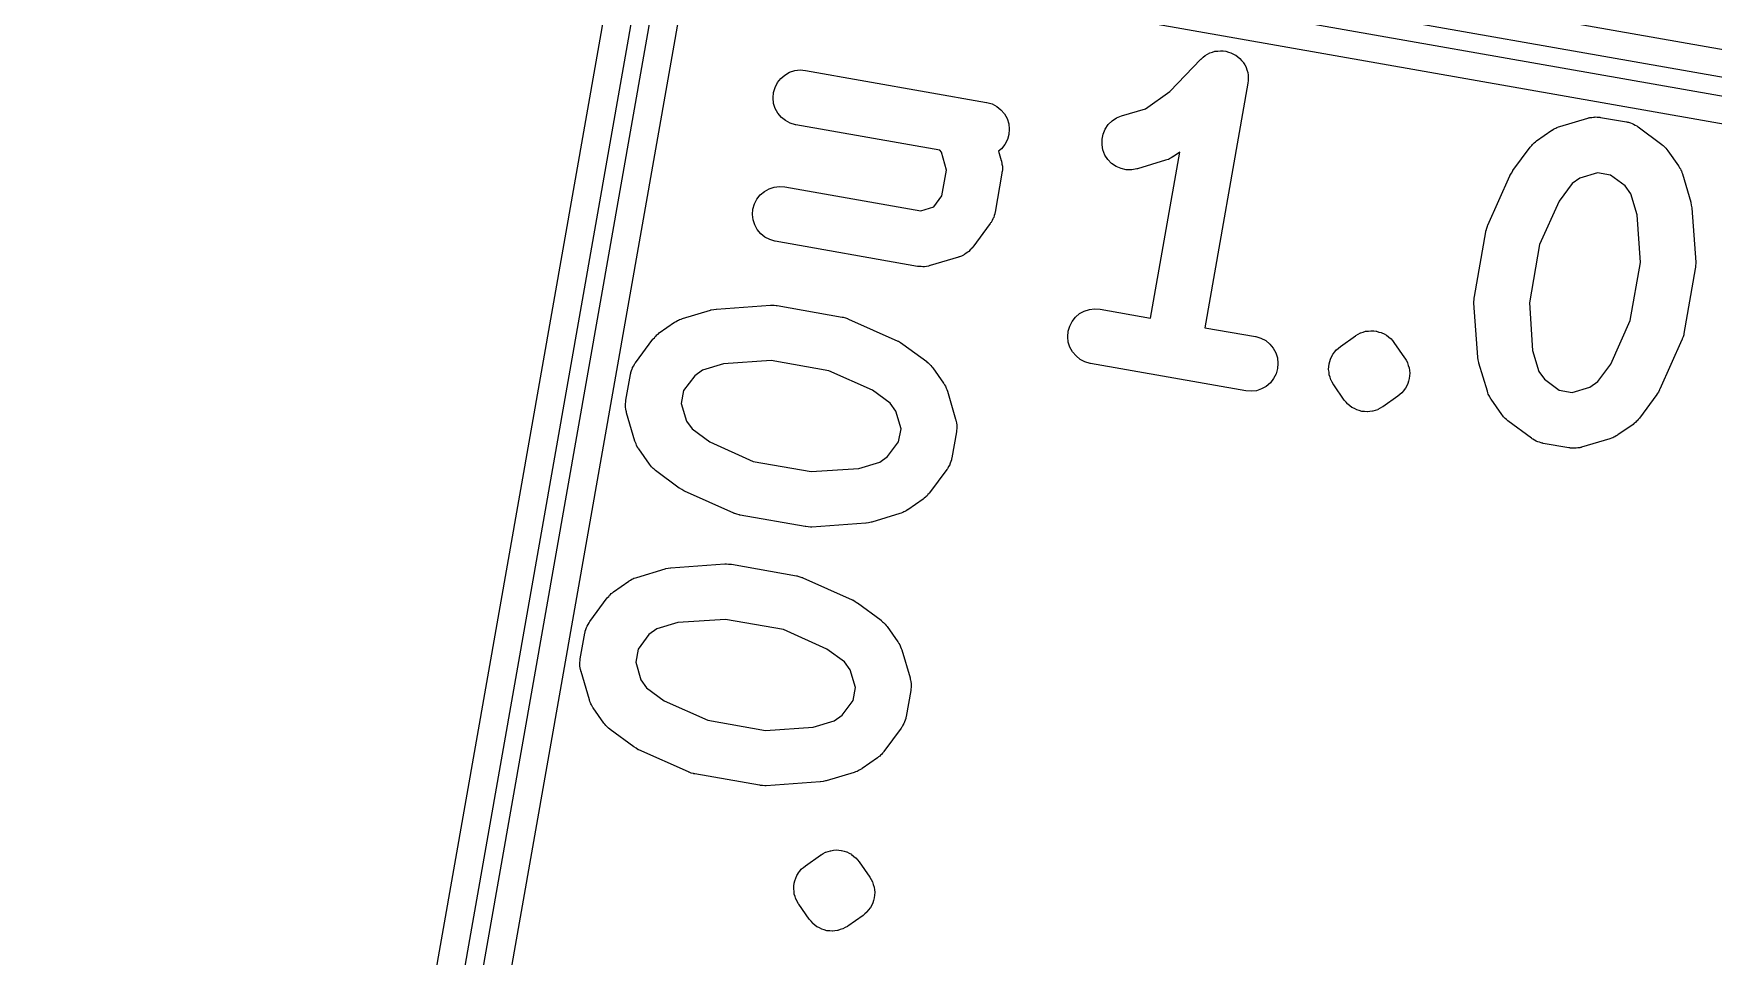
# Model space of a CAD drawing. Extents: x 61 to 358, y -137 to -43.
# Drawn here: x 151.78 to 161.06, y -120.86 to -115.76 of the extents above; entities that cross this region are included whole.
import ezdxf

# ---------------------------------------------------------------- set-up
doc = ezdxf.new("R2010")
doc.units = 0
doc.header["$MEASUREMENT"] = 0
doc.layers.add('BLACK', color=7, linetype='CONTINUOUS')

msp = doc.modelspace()

# ---------------------------------------------------------------- linework, layer by layer
at = {"layer": 'BLACK', "linetype": 'CONTINUOUS'}
for p, q in [((155.486, -114.854), (173.847, -118.092)), ((173.892, -118.254), (155.389, -114.992)), ((155.371, -115.092), (164.494, -116.7)), ((151.778, -133.544), (155.016, -115.184)), ((155.166, -115.21), (151.928, -133.571)), ((152.028, -133.588), (155.266, -115.228)), ((155.416, -115.254), (152.178, -133.615)), ((164.396, -116.838), (155.416, -115.254)), ((158.057, -116.078), (158.228, -115.9)), ((158.228, -115.9), (158.229, -115.899)), ((158.229, -115.899), (158.241, -115.889)), ((158.229, -115.899), (158.229, -115.899)), ((158.229, -115.899), (158.229, -115.899)), ((158.229, -115.899), (158.229, -115.899)), ((158.241, -115.889), (158.252, -115.88)), ((158.252, -115.879), (158.265, -115.872)), ((158.252, -115.88), (158.252, -115.879)), ((158.252, -115.88), (158.252, -115.88)), ((158.265, -115.872), (158.278, -115.865)), ((158.278, -115.865), (158.292, -115.861)), ((158.278, -115.865), (158.278, -115.865)), ((158.278, -115.865), (158.278, -115.865)), ((158.292, -115.861), (158.306, -115.856)), ((158.306, -115.856), (158.321, -115.855)), ((158.306, -115.856), (158.306, -115.856)), ((158.306, -115.856), (158.306, -115.856)), ((158.321, -115.855), (158.336, -115.853)), ((158.336, -115.853), (158.336, -115.853)), ((158.336, -115.853), (158.336, -115.853)), ((158.336, -115.853), (158.351, -115.854)), ((158.351, -115.854), (158.365, -115.855)), ((158.365, -115.855), (158.366, -115.856)), ((158.366, -115.856), (158.366, -115.856)), ((158.366, -115.856), (158.38, -115.86)), ((158.38, -115.86), (158.394, -115.864)), ((158.394, -115.864), (158.394, -115.864)), ((158.394, -115.864), (158.394, -115.864)), ((158.394, -115.864), (158.408, -115.871)), ((158.408, -115.871), (158.42, -115.877)), ((158.42, -115.877), (158.421, -115.877)), ((158.421, -115.877), (158.421, -115.877)), ((158.421, -115.877), (158.433, -115.887)), ((158.433, -115.887), (158.444, -115.896)), ((158.444, -115.896), (158.444, -115.896)), ((158.444, -115.896), (158.444, -115.896)), ((158.444, -115.896), (158.453, -115.907)), ((158.453, -115.907), (158.463, -115.918)), ((158.463, -115.918), (158.463, -115.918)), ((158.463, -115.918), (158.463, -115.919)), ((158.463, -115.919), (158.47, -115.931)), ((158.47, -115.931), (158.478, -115.944)), ((155.888, -116.029), (155.907, -116.006)), ((155.907, -116.006), (155.929, -115.987)), ((155.929, -115.987), (155.955, -115.972)), ((155.955, -115.972), (155.984, -115.963)), ((155.984, -115.963), (156.013, -115.959)), ((156.013, -115.959), (156.043, -115.962)), ((156.043, -115.962), (157.043, -116.138)), ((158.478, -115.944), (158.478, -115.944)), ((158.478, -115.944), (158.478, -115.945)), ((158.478, -115.945), (158.482, -115.958)), ((158.482, -115.958), (158.487, -115.973)), ((158.487, -115.973), (158.487, -115.973)), ((158.487, -115.973), (158.487, -115.973)), ((158.487, -115.973), (158.489, -115.988)), ((158.489, -116.017), (158.488, -116.032)), ((158.489, -115.988), (158.49, -116.002)), ((158.49, -116.002), (158.489, -116.017)), ((158.49, -116.002), (158.49, -116.002)), ((158.49, -116.002), (158.49, -116.002)), ((155.864, -116.114), (155.866, -116.084)), ((155.867, -116.144), (155.864, -116.114)), ((155.866, -116.084), (155.875, -116.056)), ((155.875, -116.056), (155.888, -116.029)), ((157.922, -116.173), (158.057, -116.078)), ((158.488, -116.032), (158.25, -117.383)), ((155.876, -116.172), (155.867, -116.144)), ((155.891, -116.198), (155.876, -116.172)), ((155.91, -116.221), (155.891, -116.198)), ((157.043, -116.138), (157.045, -116.139)), ((157.045, -116.139), (157.074, -116.147)), ((157.074, -116.147), (157.1, -116.161)), ((157.1, -116.161), (157.123, -116.179)), ((157.123, -116.179), (157.143, -116.202)), ((157.143, -116.202), (157.157, -116.228)), ((157.79, -116.212), (157.922, -116.173)), ((155.933, -116.239), (155.91, -116.221)), ((155.959, -116.253), (155.933, -116.239)), ((155.988, -116.262), (155.959, -116.253)), ((155.99, -116.262), (155.988, -116.262)), ((156.785, -116.402), (155.99, -116.262)), ((157.157, -116.228), (157.166, -116.257)), ((157.166, -116.257), (157.169, -116.286)), ((157.169, -116.286), (157.167, -116.316)), ((157.688, -116.313), (157.7, -116.286)), ((157.7, -116.286), (157.716, -116.261)), ((157.716, -116.261), (157.738, -116.24)), ((157.738, -116.24), (157.762, -116.224)), ((157.762, -116.224), (157.79, -116.212)), ((160.083, -116.351), (160.168, -116.292)), ((160.168, -116.292), (160.169, -116.291)), ((160.169, -116.291), (160.177, -116.287)), ((160.177, -116.287), (160.184, -116.282)), ((160.184, -116.282), (160.19, -116.28)), ((160.19, -116.28), (160.195, -116.277)), ((160.195, -116.277), (160.204, -116.274)), ((160.204, -116.274), (160.212, -116.271)), ((160.212, -116.271), (160.367, -116.225)), ((160.367, -116.225), (160.369, -116.224)), ((160.369, -116.224), (160.374, -116.223)), ((160.374, -116.223), (160.378, -116.222)), ((160.378, -116.222), (160.388, -116.221)), ((160.388, -116.221), (160.398, -116.219)), ((160.398, -116.219), (160.403, -116.219)), ((160.403, -116.219), (160.407, -116.218)), ((160.407, -116.218), (160.418, -116.219)), ((160.418, -116.219), (160.428, -116.219)), ((160.428, -116.219), (160.432, -116.22)), ((160.432, -116.22), (160.437, -116.221)), ((160.437, -116.221), (160.58, -116.246)), ((160.58, -116.246), (160.582, -116.246)), ((160.582, -116.246), (160.586, -116.248)), ((160.586, -116.248), (160.591, -116.248)), ((160.591, -116.248), (160.601, -116.252)), ((160.601, -116.252), (160.611, -116.255)), ((160.611, -116.255), (160.615, -116.257)), ((160.615, -116.257), (160.619, -116.258)), ((160.619, -116.258), (160.628, -116.264)), ((160.628, -116.264), (160.637, -116.268)), ((160.637, -116.268), (160.64, -116.271)), ((160.64, -116.271), (160.644, -116.274)), ((160.644, -116.274), (160.775, -116.37)), ((157.126, -116.394), (157.11, -116.408)), ((157.145, -116.371), (157.126, -116.394)), ((157.159, -116.344), (157.145, -116.371)), ((157.167, -116.316), (157.159, -116.344)), ((157.682, -116.342), (157.688, -116.313)), ((157.682, -116.372), (157.682, -116.342)), ((157.687, -116.401), (157.682, -116.372)), ((159.952, -116.515), (160.048, -116.385)), ((160.048, -116.385), (160.05, -116.383)), ((160.05, -116.383), (160.056, -116.377)), ((160.056, -116.377), (160.061, -116.37)), ((160.061, -116.37), (160.066, -116.366)), ((160.066, -116.366), (160.07, -116.362)), ((160.07, -116.362), (160.077, -116.357)), ((160.077, -116.357), (160.083, -116.351)), ((160.775, -116.37), (160.776, -116.372)), ((160.776, -116.372), (160.783, -116.377)), ((160.783, -116.377), (160.789, -116.383)), ((160.789, -116.383), (160.793, -116.388)), ((160.793, -116.388), (160.798, -116.392)), ((160.798, -116.392), (160.803, -116.399)), ((156.794, -116.414), (156.785, -116.402)), ((156.823, -116.512), (156.794, -116.414)), ((157.11, -116.408), (157.125, -116.459)), ((157.125, -116.459), (157.126, -116.461)), ((157.126, -116.461), (157.127, -116.466)), ((157.127, -116.466), (157.128, -116.47)), ((157.128, -116.47), (157.129, -116.48)), ((157.129, -116.48), (157.131, -116.491)), ((157.698, -116.429), (157.687, -116.401)), ((157.714, -116.454), (157.698, -116.429)), ((157.735, -116.475), (157.714, -116.454)), ((157.76, -116.492), (157.735, -116.475)), ((158.032, -116.458), (157.877, -116.505)), ((157.95, -117.33), (158.111, -116.413)), ((158.04, -116.455), (158.032, -116.458)), ((158.049, -116.453), (158.04, -116.455)), ((158.054, -116.45), (158.049, -116.453)), ((158.06, -116.447), (158.054, -116.45)), ((158.067, -116.442), (158.06, -116.447)), ((158.075, -116.438), (158.067, -116.442)), ((158.076, -116.437), (158.075, -116.438)), ((158.111, -116.413), (158.076, -116.437)), ((160.803, -116.399), (160.809, -116.405)), ((160.809, -116.405), (160.867, -116.489)), ((160.867, -116.489), (160.869, -116.491)), ((156.797, -116.655), (156.823, -116.512)), ((157.129, -116.529), (157.091, -116.744)), ((157.13, -116.52), (157.129, -116.525)), ((157.129, -116.525), (157.129, -116.529)), ((157.131, -116.51), (157.13, -116.52)), ((157.131, -116.491), (157.131, -116.495)), ((157.131, -116.495), (157.131, -116.499)), ((157.131, -116.499), (157.131, -116.51)), ((157.787, -116.504), (157.76, -116.492)), ((157.816, -116.51), (157.787, -116.504)), ((157.846, -116.51), (157.816, -116.51)), ((157.875, -116.505), (157.846, -116.51)), ((157.877, -116.505), (157.875, -116.505)), ((159.813, -116.817), (159.935, -116.544)), ((159.935, -116.544), (159.936, -116.542)), ((159.936, -116.542), (159.937, -116.541)), ((159.936, -116.542), (159.936, -116.542)), ((159.937, -116.541), (159.944, -116.529)), ((159.944, -116.529), (159.951, -116.517)), ((159.951, -116.516), (159.952, -116.515)), ((159.951, -116.517), (159.951, -116.516)), ((160.322, -116.556), (160.279, -116.587)), ((160.419, -116.527), (160.322, -116.556)), ((160.492, -116.54), (160.419, -116.527)), ((160.573, -116.6), (160.492, -116.54)), ((160.869, -116.491), (160.873, -116.499)), ((160.873, -116.499), (160.878, -116.506)), ((160.878, -116.506), (160.88, -116.512)), ((160.88, -116.512), (160.883, -116.517)), ((160.883, -116.517), (160.885, -116.525)), ((160.885, -116.525), (160.889, -116.533)), ((160.889, -116.533), (160.935, -116.689)), ((155.761, -116.699), (155.775, -116.673)), ((155.775, -116.673), (155.793, -116.649)), ((155.793, -116.649), (155.816, -116.63)), ((155.816, -116.63), (155.842, -116.615)), ((155.842, -116.615), (155.87, -116.606)), ((155.87, -116.606), (155.9, -116.603)), ((155.9, -116.603), (155.929, -116.605)), ((155.929, -116.605), (156.68, -116.737)), ((156.752, -116.716), (156.797, -116.655)), ((160.279, -116.587), (160.207, -116.684)), ((160.604, -116.644), (160.573, -116.6)), ((160.638, -116.76), (160.604, -116.644)), ((155.75, -116.757), (155.753, -116.728)), ((155.754, -116.787), (155.75, -116.757)), ((155.753, -116.728), (155.761, -116.699)), ((156.68, -116.737), (156.752, -116.716)), ((157.085, -116.764), (157.083, -116.774)), ((157.089, -116.754), (157.085, -116.764)), ((157.09, -116.75), (157.089, -116.754)), ((157.091, -116.746), (157.09, -116.75)), ((157.091, -116.744), (157.091, -116.746)), ((160.207, -116.684), (160.099, -116.924)), ((160.657, -117.023), (160.638, -116.76)), ((160.935, -116.689), (160.936, -116.691)), ((160.936, -116.691), (160.936, -116.692)), ((160.936, -116.692), (160.936, -116.692)), ((160.936, -116.692), (160.938, -116.706)), ((160.938, -116.706), (160.941, -116.72)), ((160.941, -116.72), (160.941, -116.721)), ((160.941, -116.721), (160.941, -116.722)), ((160.941, -116.722), (160.962, -117.02)), ((155.763, -116.815), (155.754, -116.787)), ((155.777, -116.841), (155.763, -116.815)), ((155.796, -116.864), (155.777, -116.841)), ((157.064, -116.808), (156.967, -116.938)), ((157.066, -116.804), (157.064, -116.808)), ((157.069, -116.801), (157.066, -116.804)), ((157.074, -116.791), (157.069, -116.801)), ((157.079, -116.782), (157.074, -116.791)), ((157.08, -116.778), (157.079, -116.782)), ((157.083, -116.774), (157.08, -116.778)), ((159.739, -117.21), (159.802, -116.853)), ((159.802, -116.853), (159.803, -116.851)), ((159.803, -116.848), (159.804, -116.846)), ((159.803, -116.851), (159.803, -116.848)), ((159.804, -116.846), (159.808, -116.834)), ((159.808, -116.834), (159.811, -116.822)), ((159.811, -116.822), (159.812, -116.82)), ((159.812, -116.82), (159.813, -116.817)), ((155.819, -116.883), (155.796, -116.864)), ((155.846, -116.896), (155.819, -116.883)), ((155.874, -116.905), (155.846, -116.896)), ((155.876, -116.905), (155.874, -116.905)), ((156.663, -117.044), (155.876, -116.905)), ((156.953, -116.953), (156.945, -116.962)), ((156.962, -116.945), (156.953, -116.953)), ((156.963, -116.942), (156.962, -116.945)), ((156.966, -116.94), (156.963, -116.942)), ((156.967, -116.938), (156.966, -116.94)), ((160.099, -116.924), (160.043, -117.245)), ((156.667, -117.044), (156.663, -117.044)), ((156.671, -117.045), (156.667, -117.044)), ((156.682, -117.045), (156.671, -117.045)), ((156.692, -117.046), (156.682, -117.045)), ((156.697, -117.046), (156.692, -117.046)), ((156.701, -117.046), (156.697, -117.046)), ((156.711, -117.044), (156.701, -117.046)), ((156.722, -117.043), (156.711, -117.044)), ((156.726, -117.041), (156.722, -117.043)), ((156.73, -117.04), (156.726, -117.041)), ((156.732, -117.04), (156.73, -117.04)), ((156.888, -116.993), (156.732, -117.04)), ((156.891, -116.992), (156.888, -116.993)), ((156.894, -116.991), (156.891, -116.992)), ((156.905, -116.987), (156.894, -116.991)), ((156.916, -116.982), (156.905, -116.987)), ((156.918, -116.98), (156.916, -116.982)), ((156.921, -116.979), (156.918, -116.98)), ((156.931, -116.972), (156.921, -116.979)), ((156.94, -116.966), (156.931, -116.972)), ((156.943, -116.964), (156.94, -116.966)), ((156.945, -116.962), (156.943, -116.964)), ((160.6, -117.343), (160.657, -117.023)), ((160.962, -117.028), (160.961, -117.04)), ((160.961, -117.04), (160.961, -117.052)), ((160.962, -117.02), (160.962, -117.022)), ((160.962, -117.022), (160.962, -117.025)), ((160.962, -117.025), (160.962, -117.028)), ((160.96, -117.057), (160.897, -117.415)), ((160.961, -117.052), (160.96, -117.055)), ((160.96, -117.055), (160.96, -117.057)), ((159.737, -117.24), (159.738, -117.228)), ((159.738, -117.216), (159.739, -117.213)), ((159.738, -117.228), (159.738, -117.216)), ((159.739, -117.213), (159.739, -117.21)), ((155.363, -117.332), (155.519, -117.286)), ((155.519, -117.286), (155.521, -117.285)), ((155.521, -117.285), (155.522, -117.285)), ((155.522, -117.285), (155.536, -117.283)), ((155.522, -117.285), (155.522, -117.285)), ((155.536, -117.283), (155.55, -117.28)), ((155.55, -117.28), (155.551, -117.28)), ((155.551, -117.28), (155.552, -117.28)), ((155.552, -117.28), (155.85, -117.259)), ((155.85, -117.259), (155.852, -117.259)), ((155.852, -117.259), (155.855, -117.259)), ((155.855, -117.259), (155.858, -117.259)), ((155.858, -117.259), (155.87, -117.259)), ((155.87, -117.259), (155.882, -117.26)), ((155.882, -117.26), (155.885, -117.261)), ((155.885, -117.261), (155.887, -117.261)), ((155.887, -117.261), (156.245, -117.324)), ((156.245, -117.324), (156.247, -117.324)), ((156.247, -117.324), (156.249, -117.325)), ((157.535, -117.325), (157.557, -117.305)), ((157.557, -117.305), (157.583, -117.291)), ((157.583, -117.291), (157.612, -117.282)), ((157.612, -117.282), (157.641, -117.278)), ((157.641, -117.278), (157.671, -117.281)), ((157.671, -117.281), (157.95, -117.33)), ((159.737, -117.243), (159.737, -117.24)), ((159.737, -117.246), (159.737, -117.243)), ((159.737, -117.248), (159.737, -117.246)), ((159.758, -117.546), (159.737, -117.248)), ((160.043, -117.245), (160.061, -117.508)), ((155.229, -117.418), (155.235, -117.412)), ((155.235, -117.412), (155.319, -117.353)), ((155.319, -117.353), (155.321, -117.352)), ((155.321, -117.352), (155.329, -117.348)), ((155.329, -117.348), (155.336, -117.343)), ((155.336, -117.343), (155.342, -117.341)), ((155.342, -117.341), (155.347, -117.338)), ((155.347, -117.338), (155.356, -117.335)), ((155.356, -117.335), (155.363, -117.332)), ((156.249, -117.325), (156.252, -117.325)), ((156.252, -117.325), (156.264, -117.329)), ((156.264, -117.329), (156.275, -117.333)), ((156.275, -117.333), (156.278, -117.334)), ((156.278, -117.334), (156.28, -117.335)), ((156.28, -117.335), (156.554, -117.457)), ((157.492, -117.433), (157.495, -117.403)), ((157.495, -117.403), (157.503, -117.374)), ((157.503, -117.374), (157.516, -117.348)), ((157.516, -117.348), (157.535, -117.325)), ((158.25, -117.383), (158.529, -117.432)), ((159.098, -117.419), (159.11, -117.412)), ((159.11, -117.412), (159.11, -117.412)), ((159.11, -117.412), (159.11, -117.412)), ((159.11, -117.412), (159.111, -117.412)), ((159.111, -117.412), (159.125, -117.408)), ((159.111, -117.412), (159.111, -117.412)), ((159.125, -117.408), (159.138, -117.403)), ((159.138, -117.403), (159.139, -117.403)), ((159.139, -117.403), (159.154, -117.402)), ((159.139, -117.403), (159.139, -117.403)), ((159.139, -117.403), (159.139, -117.403)), ((159.139, -117.403), (159.139, -117.403)), ((159.154, -117.402), (159.168, -117.4)), ((159.168, -117.4), (159.168, -117.4)), ((159.168, -117.4), (159.168, -117.4)), ((159.168, -117.4), (159.169, -117.4)), ((159.169, -117.4), (159.169, -117.4)), ((159.169, -117.4), (159.183, -117.401)), ((159.183, -117.401), (159.197, -117.402)), ((159.197, -117.402), (159.198, -117.402)), ((159.198, -117.402), (159.198, -117.402)), ((159.198, -117.402), (159.198, -117.402)), ((159.198, -117.402), (159.199, -117.403)), ((159.199, -117.403), (159.212, -117.407)), ((159.212, -117.407), (159.226, -117.41)), ((159.226, -117.41), (159.226, -117.411)), ((159.226, -117.411), (159.227, -117.411)), ((159.227, -117.411), (159.227, -117.411)), ((159.227, -117.411), (159.227, -117.411)), ((159.227, -117.411), (159.24, -117.417)), ((159.24, -117.417), (159.253, -117.424)), ((160.493, -117.584), (160.6, -117.343)), ((160.897, -117.417), (160.896, -117.419)), ((160.897, -117.415), (160.897, -117.417)), ((155.104, -117.577), (155.2, -117.446)), ((155.2, -117.446), (155.202, -117.445)), ((155.202, -117.445), (155.208, -117.438)), ((155.208, -117.438), (155.213, -117.432)), ((155.213, -117.432), (155.218, -117.427)), ((155.218, -117.427), (155.222, -117.423)), ((155.222, -117.423), (155.229, -117.418)), ((156.554, -117.457), (156.556, -117.457)), ((156.556, -117.457), (156.556, -117.458)), ((156.556, -117.458), (156.557, -117.458)), ((156.557, -117.458), (156.569, -117.465)), ((156.569, -117.465), (156.581, -117.473)), ((156.581, -117.473), (156.582, -117.473)), ((156.582, -117.473), (156.582, -117.473)), ((156.582, -117.473), (156.713, -117.57)), ((157.495, -117.462), (157.492, -117.433)), ((157.504, -117.491), (157.495, -117.462)), ((157.519, -117.517), (157.504, -117.491)), ((158.529, -117.432), (158.531, -117.432)), ((158.531, -117.432), (158.559, -117.441)), ((158.559, -117.441), (158.586, -117.454)), ((158.586, -117.454), (158.609, -117.473)), ((158.609, -117.473), (158.628, -117.496)), ((158.628, -117.496), (158.642, -117.522)), ((158.968, -117.517), (158.976, -117.506)), ((158.976, -117.506), (158.977, -117.505)), ((158.977, -117.505), (158.988, -117.496)), ((158.977, -117.505), (158.977, -117.505)), ((158.988, -117.496), (158.999, -117.486)), ((158.999, -117.486), (159.083, -117.427)), ((159.083, -117.427), (159.084, -117.427)), ((159.084, -117.427), (159.085, -117.426)), ((159.084, -117.427), (159.084, -117.427)), ((159.084, -117.427), (159.084, -117.427)), ((159.084, -117.427), (159.084, -117.427)), ((159.084, -117.427), (159.084, -117.427)), ((159.084, -117.427), (159.084, -117.427)), ((159.085, -117.426), (159.098, -117.419)), ((159.253, -117.424), (159.253, -117.424)), ((159.253, -117.424), (159.253, -117.424)), ((159.253, -117.424), (159.253, -117.424)), ((159.253, -117.424), (159.254, -117.424)), ((159.254, -117.424), (159.265, -117.434)), ((159.265, -117.434), (159.276, -117.442)), ((159.276, -117.442), (159.276, -117.443)), ((159.276, -117.443), (159.276, -117.443)), ((159.276, -117.443), (159.277, -117.443)), ((159.277, -117.443), (159.277, -117.443)), ((159.277, -117.443), (159.286, -117.454)), ((159.286, -117.454), (159.295, -117.465)), ((159.295, -117.465), (159.354, -117.549)), ((160.061, -117.508), (160.096, -117.624)), ((160.886, -117.45), (160.764, -117.723)), ((160.887, -117.448), (160.886, -117.45)), ((160.888, -117.445), (160.887, -117.448)), ((160.892, -117.434), (160.888, -117.445)), ((160.896, -117.422), (160.892, -117.434)), ((160.896, -117.419), (160.896, -117.422)), ((155.087, -117.606), (155.088, -117.602)), ((155.088, -117.602), (155.094, -117.593)), ((155.094, -117.593), (155.099, -117.584)), ((155.099, -117.584), (155.101, -117.58)), ((155.101, -117.58), (155.104, -117.577)), ((155.59, -117.583), (155.474, -117.617)), ((155.853, -117.564), (155.59, -117.583)), ((156.173, -117.621), (155.853, -117.564)), ((156.713, -117.57), (156.714, -117.571)), ((156.714, -117.571), (156.721, -117.577)), ((156.721, -117.577), (156.727, -117.582)), ((156.727, -117.582), (156.731, -117.587)), ((156.731, -117.587), (156.736, -117.592)), ((156.736, -117.592), (156.741, -117.599)), ((156.741, -117.599), (156.747, -117.605)), ((157.538, -117.539), (157.519, -117.517)), ((157.561, -117.558), (157.538, -117.539)), ((157.587, -117.572), (157.561, -117.558)), ((157.616, -117.58), (157.587, -117.572)), ((157.618, -117.581), (157.616, -117.58)), ((158.476, -117.732), (157.618, -117.581)), ((158.642, -117.522), (158.651, -117.55)), ((158.651, -117.55), (158.654, -117.58)), ((158.654, -117.58), (158.652, -117.609)), ((158.934, -117.613), (158.935, -117.598)), ((158.935, -117.598), (158.936, -117.584)), ((158.936, -117.584), (158.937, -117.584)), ((158.937, -117.583), (158.941, -117.569)), ((158.937, -117.584), (158.937, -117.583)), ((158.941, -117.569), (158.945, -117.556)), ((158.945, -117.555), (158.952, -117.542)), ((158.945, -117.556), (158.945, -117.555)), ((158.945, -117.555), (158.945, -117.555)), ((158.952, -117.542), (158.958, -117.529)), ((158.958, -117.529), (158.959, -117.528)), ((158.958, -117.529), (158.958, -117.529)), ((158.959, -117.528), (158.968, -117.517)), ((159.354, -117.549), (159.355, -117.55)), ((159.355, -117.55), (159.355, -117.55)), ((159.355, -117.55), (159.355, -117.55)), ((159.355, -117.55), (159.355, -117.551)), ((159.355, -117.551), (159.362, -117.563)), ((159.362, -117.563), (159.369, -117.576)), ((159.369, -117.576), (159.369, -117.576)), ((159.369, -117.576), (159.37, -117.577)), ((159.37, -117.577), (159.374, -117.591)), ((159.374, -117.591), (159.378, -117.604)), ((159.758, -117.547), (159.758, -117.546)), ((159.758, -117.548), (159.758, -117.547)), ((159.761, -117.561), (159.758, -117.548)), ((159.763, -117.575), (159.761, -117.561)), ((159.764, -117.576), (159.763, -117.575)), ((159.764, -117.577), (159.764, -117.576)), ((159.764, -117.579), (159.764, -117.577)), ((159.811, -117.734), (159.764, -117.579)), ((160.421, -117.681), (160.493, -117.584)), ((155.051, -117.784), (155.076, -117.641)), ((155.076, -117.639), (155.078, -117.635)), ((155.076, -117.641), (155.076, -117.639)), ((155.078, -117.63), (155.082, -117.62)), ((155.078, -117.635), (155.078, -117.63)), ((155.082, -117.62), (155.085, -117.61)), ((155.085, -117.61), (155.087, -117.606)), ((155.431, -117.648), (155.37, -117.729)), ((155.474, -117.617), (155.431, -117.648)), ((156.414, -117.728), (156.173, -117.621)), ((156.747, -117.605), (156.806, -117.689)), ((156.806, -117.689), (156.807, -117.691)), ((156.807, -117.691), (156.811, -117.698)), ((158.612, -117.688), (158.589, -117.707)), ((158.63, -117.664), (158.612, -117.688)), ((158.644, -117.638), (158.63, -117.664)), ((158.652, -117.609), (158.644, -117.638)), ((158.934, -117.614), (158.934, -117.613)), ((158.934, -117.613), (158.934, -117.613)), ((158.936, -117.628), (158.934, -117.614)), ((158.937, -117.642), (158.936, -117.628)), ((158.937, -117.643), (158.937, -117.642)), ((158.942, -117.657), (158.937, -117.643)), ((158.937, -117.643), (158.937, -117.643)), ((158.946, -117.671), (158.942, -117.657)), ((158.947, -117.672), (158.946, -117.671)), ((158.946, -117.671), (158.946, -117.671)), ((158.954, -117.684), (158.947, -117.672)), ((158.96, -117.697), (158.954, -117.684)), ((159.371, -117.693), (159.364, -117.706)), ((159.375, -117.678), (159.371, -117.692)), ((159.371, -117.692), (159.371, -117.692)), ((159.371, -117.692), (159.371, -117.693)), ((159.379, -117.664), (159.375, -117.678)), ((159.378, -117.604), (159.378, -117.605)), ((159.378, -117.605), (159.379, -117.605)), ((159.379, -117.605), (159.38, -117.62)), ((159.381, -117.649), (159.379, -117.663)), ((159.379, -117.663), (159.379, -117.664)), ((159.379, -117.664), (159.379, -117.664)), ((159.38, -117.62), (159.382, -117.634)), ((159.382, -117.635), (159.381, -117.649)), ((159.382, -117.634), (159.382, -117.634)), ((159.382, -117.634), (159.382, -117.635)), ((160.096, -117.624), (160.126, -117.667)), ((160.126, -117.667), (160.208, -117.728)), ((160.377, -117.712), (160.421, -117.681)), ((155.05, -117.793), (155.051, -117.788)), ((155.051, -117.788), (155.051, -117.784)), ((155.37, -117.729), (155.357, -117.801)), ((156.511, -117.8), (156.414, -117.728)), ((156.811, -117.698), (156.816, -117.706)), ((156.816, -117.706), (156.818, -117.711)), ((156.818, -117.711), (156.821, -117.717)), ((156.821, -117.717), (156.824, -117.725)), ((156.824, -117.725), (156.827, -117.733)), ((156.827, -117.733), (156.873, -117.889)), ((158.505, -117.734), (158.476, -117.732)), ((158.535, -117.731), (158.505, -117.734)), ((158.563, -117.721), (158.535, -117.731)), ((158.589, -117.707), (158.563, -117.721)), ((158.961, -117.698), (158.96, -117.697)), ((158.962, -117.699), (158.961, -117.698)), ((158.961, -117.698), (158.961, -117.698)), ((158.961, -117.698), (158.961, -117.698)), ((159.02, -117.783), (158.962, -117.699)), ((159.03, -117.794), (159.02, -117.783)), ((159.317, -117.761), (159.233, -117.82)), ((159.328, -117.752), (159.317, -117.761)), ((159.339, -117.743), (159.328, -117.752)), ((159.348, -117.731), (159.339, -117.742)), ((159.339, -117.742), (159.339, -117.742)), ((159.339, -117.742), (159.339, -117.743)), ((159.357, -117.719), (159.348, -117.731)), ((159.358, -117.718), (159.357, -117.719)), ((159.357, -117.719), (159.357, -117.719)), ((159.364, -117.706), (159.358, -117.718)), ((159.814, -117.742), (159.811, -117.734)), ((159.816, -117.75), (159.814, -117.742)), ((159.819, -117.756), (159.816, -117.75)), ((159.822, -117.762), (159.819, -117.756)), ((159.827, -117.769), (159.822, -117.762)), ((159.831, -117.777), (159.827, -117.769)), ((159.832, -117.778), (159.831, -117.777)), ((159.891, -117.862), (159.832, -117.778)), ((160.208, -117.728), (160.28, -117.741)), ((160.28, -117.741), (160.377, -117.712)), ((160.747, -117.752), (160.651, -117.883)), ((160.748, -117.752), (160.747, -117.752)), ((160.756, -117.739), (160.748, -117.751)), ((160.748, -117.751), (160.748, -117.752)), ((160.763, -117.727), (160.756, -117.739)), ((160.764, -117.723), (160.763, -117.725)), ((160.763, -117.725), (160.763, -117.726)), ((160.763, -117.726), (160.763, -117.727)), ((155.049, -117.803), (155.05, -117.793)), ((155.049, -117.814), (155.049, -117.803)), ((155.049, -117.818), (155.049, -117.814)), ((155.049, -117.822), (155.049, -117.818)), ((155.051, -117.833), (155.049, -117.822)), ((155.052, -117.843), (155.051, -117.833)), ((155.054, -117.847), (155.052, -117.843)), ((155.054, -117.852), (155.054, -117.847)), ((155.055, -117.854), (155.054, -117.852)), ((155.101, -118.009), (155.055, -117.854)), ((155.357, -117.801), (155.386, -117.899)), ((156.542, -117.844), (156.511, -117.8)), ((156.571, -117.941), (156.542, -117.844)), ((159.039, -117.804), (159.03, -117.794)), ((159.039, -117.805), (159.039, -117.804)), ((159.04, -117.805), (159.039, -117.805)), ((159.039, -117.805), (159.039, -117.805)), ((159.051, -117.814), (159.04, -117.805)), ((159.04, -117.805), (159.04, -117.805)), ((159.062, -117.823), (159.051, -117.814)), ((159.063, -117.823), (159.062, -117.823)), ((159.063, -117.824), (159.063, -117.823)), ((159.063, -117.823), (159.063, -117.823)), ((159.063, -117.823), (159.063, -117.823)), ((159.076, -117.83), (159.063, -117.824)), ((159.089, -117.837), (159.076, -117.83)), ((159.09, -117.837), (159.089, -117.837)), ((159.089, -117.837), (159.089, -117.837)), ((159.089, -117.837), (159.089, -117.837)), ((159.089, -117.837), (159.089, -117.837)), ((159.103, -117.841), (159.09, -117.837)), ((159.117, -117.845), (159.103, -117.841)), ((159.118, -117.845), (159.117, -117.845)), ((159.133, -117.846), (159.118, -117.845)), ((159.118, -117.845), (159.118, -117.845)), ((159.118, -117.845), (159.118, -117.845)), ((159.118, -117.845), (159.118, -117.845)), ((159.147, -117.848), (159.133, -117.846)), ((159.148, -117.848), (159.147, -117.848)), ((159.147, -117.848), (159.147, -117.848)), ((159.147, -117.848), (159.147, -117.848)), ((159.162, -117.846), (159.148, -117.848)), ((159.148, -117.848), (159.148, -117.848)), ((159.176, -117.844), (159.162, -117.846)), ((159.177, -117.844), (159.176, -117.844)), ((159.178, -117.844), (159.177, -117.844)), ((159.177, -117.844), (159.177, -117.844)), ((159.177, -117.844), (159.177, -117.844)), ((159.191, -117.84), (159.178, -117.844)), ((159.205, -117.836), (159.191, -117.84)), ((159.206, -117.835), (159.205, -117.835)), ((159.205, -117.835), (159.205, -117.835)), ((159.205, -117.835), (159.205, -117.836)), ((159.218, -117.828), (159.206, -117.835)), ((159.206, -117.835), (159.206, -117.835)), ((159.231, -117.821), (159.218, -117.828)), ((159.232, -117.821), (159.231, -117.821)), ((159.231, -117.821), (159.231, -117.821)), ((159.231, -117.821), (159.231, -117.821)), ((159.231, -117.821), (159.231, -117.821)), ((159.233, -117.82), (159.232, -117.821)), ((159.232, -117.821), (159.232, -117.821)), ((159.232, -117.821), (159.232, -117.821)), ((159.896, -117.869), (159.891, -117.862)), ((159.901, -117.876), (159.896, -117.869)), ((159.906, -117.88), (159.901, -117.876)), ((159.91, -117.885), (159.906, -117.88)), ((155.386, -117.899), (155.417, -117.942)), ((155.417, -117.942), (155.514, -118.014)), ((156.558, -118.013), (156.571, -117.941)), ((156.877, -117.959), (156.852, -118.101)), ((156.873, -117.889), (156.874, -117.891)), ((156.874, -117.891), (156.874, -117.895)), ((156.874, -117.895), (156.876, -117.899)), ((156.876, -117.899), (156.877, -117.91)), ((156.877, -117.91), (156.879, -117.92)), ((156.878, -117.95), (156.877, -117.954)), ((156.877, -117.954), (156.877, -117.959)), ((156.879, -117.939), (156.878, -117.95)), ((156.879, -117.92), (156.879, -117.924)), ((156.879, -117.924), (156.879, -117.929)), ((156.879, -117.929), (156.879, -117.939)), ((159.917, -117.89), (159.91, -117.885)), ((159.923, -117.896), (159.917, -117.89)), ((159.925, -117.897), (159.923, -117.896)), ((160.055, -117.994), (159.925, -117.897)), ((160.616, -117.917), (160.532, -117.975)), ((160.622, -117.911), (160.616, -117.917)), ((160.629, -117.906), (160.622, -117.911)), ((160.634, -117.901), (160.629, -117.906)), ((160.638, -117.897), (160.634, -117.901)), ((160.644, -117.89), (160.638, -117.897)), ((160.65, -117.884), (160.644, -117.89)), ((160.651, -117.883), (160.65, -117.884)), ((155.104, -118.017), (155.101, -118.009)), ((155.107, -118.025), (155.104, -118.017)), ((155.11, -118.031), (155.107, -118.025)), ((155.112, -118.037), (155.11, -118.031)), ((155.117, -118.044), (155.112, -118.037)), ((155.121, -118.052), (155.117, -118.044)), ((155.122, -118.053), (155.121, -118.052)), ((155.181, -118.137), (155.122, -118.053)), ((155.514, -118.014), (155.755, -118.122)), ((156.497, -118.095), (156.558, -118.013)), ((160.059, -117.996), (160.055, -117.994)), ((160.062, -117.999), (160.059, -117.996)), ((160.072, -118.004), (160.062, -117.999)), ((160.081, -118.009), (160.072, -118.004)), ((160.085, -118.011), (160.081, -118.009)), ((160.089, -118.013), (160.085, -118.011)), ((160.099, -118.016), (160.089, -118.013)), ((160.109, -118.019), (160.099, -118.016)), ((160.113, -118.02), (160.109, -118.019)), ((160.117, -118.021), (160.113, -118.02)), ((160.119, -118.022), (160.117, -118.021)), ((160.262, -118.047), (160.119, -118.022)), ((160.267, -118.047), (160.262, -118.047)), ((160.271, -118.048), (160.267, -118.047)), ((160.282, -118.048), (160.271, -118.048)), ((160.292, -118.049), (160.282, -118.048)), ((160.296, -118.049), (160.292, -118.049)), ((160.301, -118.049), (160.296, -118.049)), ((160.311, -118.047), (160.301, -118.049)), ((160.322, -118.046), (160.311, -118.047)), ((160.326, -118.044), (160.322, -118.046)), ((160.33, -118.044), (160.326, -118.044)), ((160.332, -118.043), (160.33, -118.044)), ((160.488, -117.997), (160.332, -118.043)), ((160.496, -117.993), (160.488, -117.997)), ((160.504, -117.991), (160.496, -117.993)), ((160.509, -117.988), (160.504, -117.991)), ((160.515, -117.985), (160.509, -117.988)), ((160.522, -117.981), (160.515, -117.985)), ((160.53, -117.977), (160.522, -117.981)), ((160.532, -117.975), (160.53, -117.977)), ((155.187, -118.144), (155.181, -118.137)), ((155.192, -118.151), (155.187, -118.144)), ((155.196, -118.155), (155.192, -118.151)), ((155.201, -118.16), (155.196, -118.155)), ((155.755, -118.122), (156.075, -118.178)), ((156.338, -118.16), (156.454, -118.125)), ((156.454, -118.125), (156.497, -118.095)), ((156.829, -118.158), (156.827, -118.162)), ((156.834, -118.149), (156.829, -118.158)), ((156.84, -118.14), (156.834, -118.149)), ((156.841, -118.136), (156.84, -118.14)), ((156.843, -118.132), (156.841, -118.136)), ((156.846, -118.122), (156.843, -118.132)), ((156.85, -118.112), (156.846, -118.122)), ((156.852, -118.104), (156.85, -118.108)), ((156.85, -118.108), (156.85, -118.112)), ((156.852, -118.101), (156.852, -118.104)), ((155.207, -118.165), (155.201, -118.16)), ((155.214, -118.171), (155.207, -118.165)), ((155.215, -118.172), (155.214, -118.171)), ((155.346, -118.269), (155.215, -118.172)), ((156.075, -118.178), (156.338, -118.16)), ((156.824, -118.166), (156.728, -118.296)), ((156.827, -118.162), (156.824, -118.166)), ((155.347, -118.27), (155.346, -118.269)), ((155.346, -118.269), (155.346, -118.269)), ((155.359, -118.277), (155.347, -118.27)), ((155.371, -118.284), (155.359, -118.277)), ((155.372, -118.285), (155.371, -118.284)), ((155.374, -118.286), (155.372, -118.285)), ((155.372, -118.285), (155.372, -118.285)), ((155.648, -118.408), (155.374, -118.286)), ((156.693, -118.33), (156.608, -118.389)), ((156.699, -118.325), (156.693, -118.33)), ((156.706, -118.32), (156.699, -118.325)), ((156.71, -118.315), (156.706, -118.32)), ((156.715, -118.311), (156.71, -118.315)), ((156.72, -118.304), (156.715, -118.311)), ((156.726, -118.298), (156.72, -118.304)), ((156.728, -118.296), (156.726, -118.298)), ((155.65, -118.409), (155.648, -118.408)), ((155.653, -118.41), (155.65, -118.409)), ((155.664, -118.413), (155.653, -118.41)), ((155.676, -118.417), (155.664, -118.413)), ((155.679, -118.417), (155.676, -118.417)), ((155.681, -118.418), (155.679, -118.417)), ((155.683, -118.419), (155.681, -118.418)), ((156.041, -118.482), (155.683, -118.419)), ((156.565, -118.41), (156.409, -118.457)), ((156.572, -118.407), (156.565, -118.41)), ((156.581, -118.404), (156.572, -118.407)), ((156.586, -118.401), (156.581, -118.404)), ((156.592, -118.399), (156.586, -118.401)), ((156.599, -118.394), (156.592, -118.399)), ((156.607, -118.39), (156.599, -118.394)), ((156.608, -118.389), (156.607, -118.39)), ((156.043, -118.482), (156.041, -118.482)), ((156.046, -118.482), (156.043, -118.482)), ((156.058, -118.483), (156.046, -118.482)), ((156.07, -118.484), (156.058, -118.483)), ((156.073, -118.484), (156.07, -118.484)), ((156.076, -118.484), (156.073, -118.484)), ((156.078, -118.484), (156.076, -118.484)), ((156.376, -118.462), (156.078, -118.484)), ((156.377, -118.462), (156.376, -118.462)), ((156.378, -118.462), (156.377, -118.462)), ((156.392, -118.46), (156.378, -118.462)), ((156.406, -118.457), (156.392, -118.46)), ((156.407, -118.457), (156.406, -118.457)), ((156.406, -118.457), (156.406, -118.457)), ((156.409, -118.457), (156.407, -118.457)), ((155.111, -118.762), (155.267, -118.715)), ((155.267, -118.715), (155.269, -118.715)), ((155.269, -118.715), (155.27, -118.715)), ((155.27, -118.714), (155.284, -118.712)), ((155.27, -118.715), (155.27, -118.714)), ((155.284, -118.712), (155.298, -118.709)), ((155.298, -118.709), (155.299, -118.709)), ((155.299, -118.709), (155.3, -118.709)), ((155.3, -118.709), (155.598, -118.688)), ((155.598, -118.688), (155.6, -118.688)), ((155.6, -118.688), (155.603, -118.688)), ((155.603, -118.688), (155.606, -118.688)), ((155.606, -118.688), (155.618, -118.689)), ((155.618, -118.689), (155.63, -118.689)), ((155.63, -118.689), (155.633, -118.69)), ((155.633, -118.69), (155.635, -118.69)), ((155.635, -118.69), (155.993, -118.753)), ((154.983, -118.842), (155.067, -118.783)), ((155.067, -118.783), (155.069, -118.782)), ((155.069, -118.782), (155.077, -118.777)), ((155.077, -118.777), (155.084, -118.773)), ((155.084, -118.773), (155.09, -118.77)), ((155.09, -118.77), (155.095, -118.767)), ((155.095, -118.767), (155.103, -118.765)), ((155.103, -118.765), (155.111, -118.762)), ((155.993, -118.753), (155.995, -118.754)), ((155.995, -118.754), (155.997, -118.754)), ((155.997, -118.754), (156, -118.755)), ((156, -118.755), (156.012, -118.759)), ((156.012, -118.759), (156.023, -118.762)), ((156.023, -118.762), (156.026, -118.763)), ((156.026, -118.763), (156.028, -118.764)), ((156.028, -118.764), (156.302, -118.886)), ((154.852, -119.006), (154.948, -118.876)), ((154.948, -118.876), (154.95, -118.874)), ((154.95, -118.874), (154.956, -118.868)), ((154.956, -118.868), (154.961, -118.861)), ((154.961, -118.861), (154.966, -118.857)), ((154.966, -118.857), (154.97, -118.852)), ((154.97, -118.852), (154.977, -118.847)), ((154.977, -118.847), (154.983, -118.842)), ((156.302, -118.886), (156.304, -118.887)), ((156.304, -118.887), (156.304, -118.887)), ((156.304, -118.887), (156.305, -118.887)), ((156.305, -118.887), (156.317, -118.895)), ((156.317, -118.895), (156.329, -118.902)), ((156.329, -118.902), (156.33, -118.902)), ((156.33, -118.902), (156.33, -118.903)), ((155.601, -118.994), (155.338, -119.012)), ((155.921, -119.05), (155.601, -118.994)), ((156.33, -118.903), (156.461, -118.999)), ((154.799, -119.213), (154.824, -119.07)), ((154.824, -119.068), (154.826, -119.064)), ((154.824, -119.07), (154.824, -119.068)), ((154.826, -119.059), (154.83, -119.05)), ((154.826, -119.064), (154.826, -119.059)), ((154.83, -119.05), (154.833, -119.04)), ((154.833, -119.04), (154.835, -119.036)), ((154.835, -119.036), (154.836, -119.032)), ((154.836, -119.032), (154.842, -119.023)), ((154.842, -119.023), (154.847, -119.013)), ((154.847, -119.013), (154.849, -119.01)), ((154.849, -119.01), (154.852, -119.006)), ((155.178, -119.077), (155.118, -119.159)), ((155.222, -119.047), (155.178, -119.077)), ((155.338, -119.012), (155.222, -119.047)), ((156.162, -119.158), (155.921, -119.05)), ((156.461, -118.999), (156.462, -119.001)), ((156.462, -119.001), (156.469, -119.007)), ((156.469, -119.007), (156.475, -119.012)), ((156.475, -119.012), (156.479, -119.017)), ((156.479, -119.017), (156.484, -119.021)), ((156.484, -119.021), (156.489, -119.028)), ((156.489, -119.028), (156.495, -119.034)), ((156.495, -119.034), (156.554, -119.118)), ((155.118, -119.159), (155.105, -119.231)), ((156.259, -119.229), (156.162, -119.158)), ((156.554, -119.118), (156.555, -119.12)), ((156.555, -119.12), (156.559, -119.128)), ((156.559, -119.128), (156.564, -119.135)), ((156.564, -119.135), (156.566, -119.141)), ((156.566, -119.141), (156.569, -119.146)), ((156.569, -119.146), (156.572, -119.155)), ((156.572, -119.155), (156.575, -119.162)), ((156.575, -119.162), (156.621, -119.318)), ((154.797, -119.233), (154.798, -119.222)), ((154.797, -119.243), (154.797, -119.233)), ((154.797, -119.247), (154.797, -119.243)), ((154.797, -119.252), (154.797, -119.247)), ((154.799, -119.262), (154.797, -119.252)), ((154.798, -119.218), (154.799, -119.213)), ((154.798, -119.222), (154.798, -119.218)), ((154.8, -119.272), (154.799, -119.262)), ((154.801, -119.277), (154.8, -119.272)), ((155.105, -119.231), (155.134, -119.328)), ((156.29, -119.273), (156.259, -119.229)), ((156.319, -119.37), (156.29, -119.273)), ((154.802, -119.281), (154.801, -119.277)), ((154.803, -119.283), (154.802, -119.281)), ((154.849, -119.439), (154.803, -119.283)), ((155.134, -119.328), (155.165, -119.372)), ((156.621, -119.318), (156.622, -119.32)), ((156.622, -119.32), (156.622, -119.324)), ((156.622, -119.324), (156.624, -119.329)), ((156.624, -119.329), (156.625, -119.339)), ((156.625, -119.339), (156.627, -119.349)), ((156.627, -119.349), (156.627, -119.354)), ((156.627, -119.354), (156.627, -119.358)), ((156.627, -119.358), (156.627, -119.369)), ((154.852, -119.447), (154.849, -119.439)), ((154.855, -119.455), (154.852, -119.447)), ((154.858, -119.46), (154.855, -119.455)), ((155.165, -119.372), (155.262, -119.444)), ((155.262, -119.444), (155.503, -119.551)), ((156.245, -119.524), (156.306, -119.442)), ((156.306, -119.442), (156.319, -119.37)), ((156.625, -119.388), (156.6, -119.531)), ((156.626, -119.379), (156.625, -119.383)), ((156.625, -119.383), (156.625, -119.388)), ((156.627, -119.369), (156.626, -119.379)), ((154.86, -119.466), (154.858, -119.46)), ((154.865, -119.473), (154.86, -119.466)), ((154.869, -119.481), (154.865, -119.473)), ((154.87, -119.483), (154.869, -119.481)), ((154.929, -119.567), (154.87, -119.483)), ((155.503, -119.551), (155.823, -119.608)), ((156.202, -119.555), (156.245, -119.524)), ((156.594, -119.551), (156.591, -119.561)), ((156.598, -119.542), (156.594, -119.551)), ((156.599, -119.533), (156.598, -119.537)), ((156.598, -119.537), (156.598, -119.542)), ((156.6, -119.531), (156.599, -119.533)), ((154.935, -119.573), (154.929, -119.567)), ((154.94, -119.58), (154.935, -119.573)), ((154.944, -119.585), (154.94, -119.58)), ((154.949, -119.589), (154.944, -119.585)), ((154.955, -119.595), (154.949, -119.589)), ((154.962, -119.6), (154.955, -119.595)), ((154.963, -119.602), (154.962, -119.6)), ((155.094, -119.698), (154.963, -119.602)), ((155.823, -119.608), (156.086, -119.589)), ((156.086, -119.589), (156.202, -119.555)), ((156.572, -119.595), (156.476, -119.725)), ((156.574, -119.591), (156.572, -119.595)), ((156.577, -119.588), (156.574, -119.591)), ((156.582, -119.579), (156.577, -119.588)), ((156.587, -119.57), (156.582, -119.579)), ((156.589, -119.565), (156.587, -119.57)), ((156.591, -119.561), (156.589, -119.565)), ((155.094, -119.699), (155.094, -119.698)), ((155.095, -119.699), (155.094, -119.699)), ((155.107, -119.706), (155.095, -119.699)), ((155.119, -119.714), (155.107, -119.706)), ((155.12, -119.714), (155.119, -119.714)), ((155.122, -119.715), (155.12, -119.714)), ((155.12, -119.714), (155.12, -119.714)), ((155.396, -119.837), (155.122, -119.715)), ((156.468, -119.733), (156.463, -119.74)), ((156.474, -119.727), (156.468, -119.733)), ((156.476, -119.725), (156.474, -119.727)), ((156.34, -119.828), (156.334, -119.831)), ((156.347, -119.824), (156.34, -119.828)), ((156.355, -119.82), (156.347, -119.824)), ((156.356, -119.818), (156.355, -119.82)), ((156.441, -119.76), (156.356, -119.818)), ((156.447, -119.754), (156.441, -119.76)), ((156.454, -119.749), (156.447, -119.754)), ((156.458, -119.744), (156.454, -119.749)), ((156.463, -119.74), (156.458, -119.744)), ((155.398, -119.838), (155.396, -119.837)), ((155.401, -119.839), (155.398, -119.838)), ((155.412, -119.843), (155.401, -119.839)), ((155.424, -119.846), (155.412, -119.843)), ((155.427, -119.847), (155.424, -119.846)), ((155.429, -119.848), (155.427, -119.847)), ((155.431, -119.848), (155.429, -119.848)), ((155.789, -119.911), (155.431, -119.848)), ((155.791, -119.911), (155.789, -119.911)), ((155.794, -119.912), (155.791, -119.911)), ((155.806, -119.912), (155.794, -119.912)), ((155.818, -119.913), (155.806, -119.912)), ((155.821, -119.913), (155.818, -119.913)), ((155.824, -119.913), (155.821, -119.913)), ((155.826, -119.913), (155.824, -119.913)), ((156.124, -119.892), (155.826, -119.913)), ((156.125, -119.892), (156.124, -119.892)), ((156.126, -119.892), (156.125, -119.892)), ((156.14, -119.889), (156.126, -119.892)), ((156.154, -119.887), (156.14, -119.889)), ((156.155, -119.886), (156.154, -119.887)), ((156.154, -119.887), (156.154, -119.887)), ((156.157, -119.886), (156.155, -119.886)), ((156.312, -119.84), (156.157, -119.886)), ((156.32, -119.836), (156.312, -119.84)), ((156.329, -119.834), (156.32, -119.836)), ((156.334, -119.831), (156.329, -119.834)), ((156.129, -120.295), (156.141, -120.288)), ((156.141, -120.288), (156.154, -120.281)), ((156.154, -120.281), (156.154, -120.281)), ((156.154, -120.281), (156.155, -120.281)), ((156.155, -120.281), (156.169, -120.276)), ((156.169, -120.276), (156.182, -120.272)), ((156.182, -120.272), (156.183, -120.272)), ((156.183, -120.272), (156.198, -120.27)), ((156.183, -120.272), (156.183, -120.272)), ((156.198, -120.27), (156.212, -120.268)), ((156.212, -120.268), (156.212, -120.269)), ((156.212, -120.269), (156.213, -120.268)), ((156.213, -120.268), (156.227, -120.27)), ((156.227, -120.27), (156.241, -120.271)), ((156.241, -120.271), (156.242, -120.271)), ((156.242, -120.271), (156.243, -120.271)), ((156.243, -120.271), (156.256, -120.275)), ((156.256, -120.275), (156.27, -120.279)), ((156.27, -120.279), (156.271, -120.279)), ((156.271, -120.279), (156.271, -120.279)), ((156.271, -120.279), (156.284, -120.286)), ((156.284, -120.286), (156.297, -120.292)), ((156.297, -120.292), (156.297, -120.293)), ((156.297, -120.293), (156.297, -120.293)), ((156.297, -120.293), (156.309, -120.302)), ((156.003, -120.397), (156.012, -120.386)), ((156.012, -120.386), (156.02, -120.374)), ((156.02, -120.374), (156.021, -120.374)), ((156.021, -120.373), (156.032, -120.364)), ((156.021, -120.374), (156.021, -120.373)), ((156.021, -120.374), (156.021, -120.374)), ((156.021, -120.374), (156.021, -120.374)), ((156.032, -120.364), (156.043, -120.355)), ((156.043, -120.355), (156.127, -120.296)), ((156.127, -120.296), (156.128, -120.295)), ((156.128, -120.295), (156.128, -120.295)), ((156.128, -120.295), (156.128, -120.295)), ((156.128, -120.295), (156.129, -120.295)), ((156.309, -120.302), (156.32, -120.311)), ((156.32, -120.311), (156.32, -120.311)), ((156.32, -120.311), (156.321, -120.312)), ((156.321, -120.312), (156.33, -120.323)), ((156.33, -120.323), (156.339, -120.333)), ((156.339, -120.333), (156.398, -120.418)), ((155.978, -120.481), (155.979, -120.467)), ((155.979, -120.467), (155.98, -120.453)), ((155.98, -120.453), (155.98, -120.452)), ((155.98, -120.452), (155.981, -120.452)), ((155.981, -120.452), (155.985, -120.438)), ((155.981, -120.452), (155.981, -120.452)), ((155.981, -120.452), (155.981, -120.452)), ((155.985, -120.438), (155.989, -120.424)), ((155.989, -120.423), (155.996, -120.41)), ((155.989, -120.424), (155.989, -120.423)), ((155.989, -120.423), (155.989, -120.423)), ((155.989, -120.424), (155.989, -120.424)), ((155.989, -120.424), (155.989, -120.424)), ((155.996, -120.41), (156.002, -120.398)), ((156.002, -120.398), (156.002, -120.397)), ((156.002, -120.397), (156.002, -120.397)), ((156.002, -120.397), (156.002, -120.397)), ((156.002, -120.397), (156.003, -120.397)), ((156.398, -120.418), (156.399, -120.418)), ((156.399, -120.418), (156.399, -120.418)), ((156.399, -120.418), (156.399, -120.418)), ((156.399, -120.418), (156.399, -120.419)), ((156.399, -120.419), (156.399, -120.419)), ((156.399, -120.419), (156.399, -120.419)), ((156.399, -120.419), (156.399, -120.419)), ((156.399, -120.419), (156.406, -120.432)), ((156.406, -120.432), (156.413, -120.444)), ((156.413, -120.444), (156.413, -120.445)), ((156.413, -120.445), (156.413, -120.445)), ((156.413, -120.445), (156.413, -120.445)), ((156.413, -120.445), (156.414, -120.445)), ((156.414, -120.445), (156.418, -120.459)), ((156.418, -120.459), (156.422, -120.473)), ((156.422, -120.473), (156.422, -120.473)), ((156.422, -120.473), (156.422, -120.473)), ((156.422, -120.473), (156.422, -120.474)), ((156.422, -120.474), (156.423, -120.474)), ((156.423, -120.474), (156.424, -120.488)), ((155.978, -120.482), (155.978, -120.481)), ((155.98, -120.497), (155.978, -120.482)), ((155.978, -120.482), (155.978, -120.482)), ((155.978, -120.482), (155.978, -120.482)), ((155.978, -120.482), (155.978, -120.482)), ((155.981, -120.511), (155.98, -120.497)), ((155.981, -120.512), (155.981, -120.511)), ((155.981, -120.511), (155.981, -120.511)), ((155.981, -120.511), (155.981, -120.511)), ((155.986, -120.526), (155.981, -120.512)), ((155.981, -120.512), (155.981, -120.512)), ((155.99, -120.539), (155.986, -120.526)), ((155.99, -120.54), (155.99, -120.539)), ((155.991, -120.54), (155.99, -120.54)), ((155.99, -120.54), (155.99, -120.54)), ((155.99, -120.54), (155.99, -120.54)), ((155.997, -120.553), (155.991, -120.54)), ((156.004, -120.565), (155.997, -120.553)), ((156.005, -120.566), (156.004, -120.565)), ((156.006, -120.567), (156.005, -120.566)), ((156.005, -120.566), (156.005, -120.566)), ((156.005, -120.566), (156.005, -120.566)), ((156.005, -120.566), (156.005, -120.566)), ((156.005, -120.566), (156.005, -120.566)), ((156.005, -120.566), (156.005, -120.566)), ((156.064, -120.651), (156.006, -120.567)), ((156.415, -120.562), (156.408, -120.574)), ((156.419, -120.547), (156.415, -120.561)), ((156.415, -120.561), (156.415, -120.561)), ((156.415, -120.561), (156.415, -120.561)), ((156.415, -120.561), (156.415, -120.561)), ((156.415, -120.561), (156.415, -120.562)), ((156.423, -120.533), (156.419, -120.547)), ((156.424, -120.518), (156.423, -120.532)), ((156.423, -120.532), (156.423, -120.532)), ((156.423, -120.532), (156.423, -120.532)), ((156.423, -120.532), (156.423, -120.533)), ((156.423, -120.533), (156.423, -120.533)), ((156.424, -120.488), (156.426, -120.502)), ((156.426, -120.503), (156.424, -120.518)), ((156.426, -120.502), (156.426, -120.503)), ((156.426, -120.503), (156.426, -120.503)), ((156.426, -120.503), (156.426, -120.503)), ((156.426, -120.503), (156.426, -120.503)), ((156.074, -120.662), (156.064, -120.651)), ((156.083, -120.673), (156.074, -120.662)), ((156.361, -120.63), (156.277, -120.689)), ((156.372, -120.62), (156.361, -120.63)), ((156.383, -120.611), (156.372, -120.62)), ((156.392, -120.599), (156.383, -120.61)), ((156.383, -120.61), (156.383, -120.611)), ((156.383, -120.611), (156.383, -120.611)), ((156.383, -120.611), (156.383, -120.611)), ((156.383, -120.611), (156.383, -120.611)), ((156.401, -120.588), (156.392, -120.599)), ((156.402, -120.587), (156.401, -120.587)), ((156.401, -120.587), (156.401, -120.588)), ((156.401, -120.588), (156.401, -120.588)), ((156.408, -120.574), (156.402, -120.587)), ((156.402, -120.587), (156.402, -120.587)), ((156.084, -120.674), (156.083, -120.673)), ((156.083, -120.673), (156.083, -120.673)), ((156.095, -120.683), (156.084, -120.674)), ((156.106, -120.692), (156.095, -120.683)), ((156.107, -120.692), (156.106, -120.692)), ((156.12, -120.699), (156.107, -120.692)), ((156.107, -120.692), (156.107, -120.692)), ((156.133, -120.705), (156.12, -120.699)), ((156.134, -120.706), (156.133, -120.705)), ((156.133, -120.705), (156.133, -120.705)), ((156.147, -120.71), (156.134, -120.706)), ((156.161, -120.714), (156.147, -120.71)), ((156.162, -120.714), (156.161, -120.714)), ((156.177, -120.715), (156.162, -120.714)), ((156.162, -120.714), (156.162, -120.714)), ((156.191, -120.716), (156.177, -120.715)), ((156.192, -120.716), (156.191, -120.716)), ((156.191, -120.716), (156.191, -120.716)), ((156.206, -120.715), (156.192, -120.716)), ((156.22, -120.713), (156.206, -120.715)), ((156.221, -120.713), (156.22, -120.713)), ((156.235, -120.708), (156.221, -120.713)), ((156.221, -120.713), (156.221, -120.713)), ((156.249, -120.704), (156.235, -120.708)), ((156.25, -120.704), (156.249, -120.704)), ((156.249, -120.704), (156.249, -120.704)), ((156.262, -120.697), (156.25, -120.704)), ((156.275, -120.69), (156.262, -120.697)), ((156.276, -120.689), (156.275, -120.69)), ((156.277, -120.689), (156.276, -120.689)), ((156.276, -120.689), (156.276, -120.689)), ((156.276, -120.689), (156.276, -120.689))]:
    msp.add_line(p, q, dxfattribs=at)

doc.saveas('drawing.dxf')
